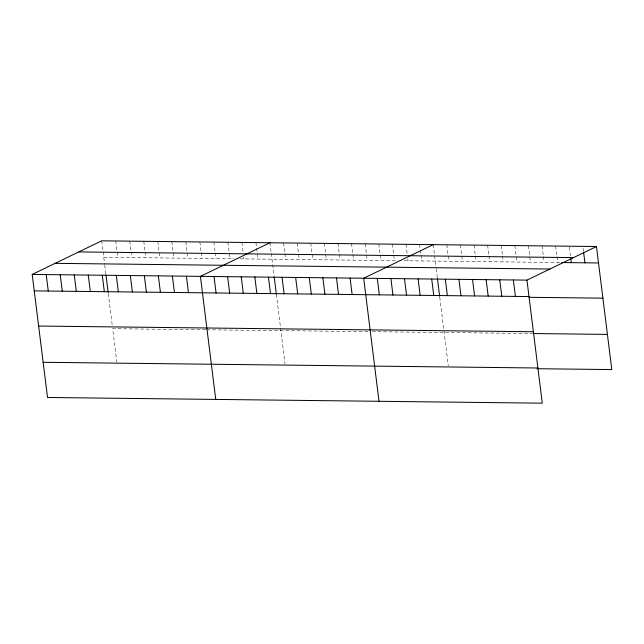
<?xml version="1.0" encoding="UTF-8"?>
<svg xmlns="http://www.w3.org/2000/svg" width="644" height="644" viewBox="0 0 644 644"><rect width="100%" height="100%" fill="white"/><g stroke="black" fill="none" stroke-linecap="round" stroke-linejoin="round"><path stroke-width="0.48" stroke-dasharray="3.22 2.42" d="M103.773 257.27L233.933 258.775M239.946 258.84L396.382 260.643M404.158 260.731L559.652 262.527M205.782 329.768L112.668 328.698L116.806 361.92M206.788 329.784L368.344 331.644M372.232 331.684L532.588 333.536M583.11 248.302L583.472 251.208M569.385 247.175L570.463 255.885M555.659 246.056L556.859 255.732M556.98 256.698L557.704 262.502M542.047 245.895L543.254 255.571M543.375 256.537L544.1 262.341M528.442 245.742L530.495 262.189M514.838 245.581L516.891 262.036M501.233 245.428L502.441 255.105M502.561 256.071L503.286 261.875M487.629 245.267L488.836 254.944M488.957 255.91L489.673 261.722M474.024 245.114L475.224 254.791M475.344 255.757L476.069 261.561M460.42 244.953L462.464 261.408M446.807 244.801L448.86 261.247M433.203 244.648L436.109 267.928M436.23 268.91L437.324 277.701M439.755 297.222L448.288 365.744M419.598 244.487L420.202 249.325M420.323 250.291L420.806 254.163M420.926 255.129L421.651 260.933M405.994 244.334L407.201 254.002M407.805 258.84L408.038 260.78M392.389 244.173L394.434 260.619M378.785 244.02L380.829 260.466M365.18 243.859L367.225 260.305M351.568 243.706L352.775 253.382M352.896 254.348L353.62 260.152M337.963 243.545L339.171 253.221M339.291 254.187L340.016 259.991M324.359 243.392L326.411 259.838M310.754 243.231L312.799 259.677M297.15 243.078L299.194 259.524M283.545 242.917L284.745 252.593M284.865 253.559L285.59 259.363M269.941 242.764L271.14 252.44M271.261 253.406L274.054 275.825M276.365 294.389L285.018 363.86M255.918 242.603L257.97 259.049M241.903 242.442L243.223 253.084M243.706 256.948L243.947 258.888M227.879 242.281L229.932 258.727M213.864 242.12L215.072 251.788M215.193 252.762L215.917 258.566M199.849 241.959L201.049 251.627M201.17 252.601L201.894 258.405M185.826 241.79L187.879 258.244M171.811 241.629L173.856 258.083M157.796 241.468L159.841 257.914M143.773 241.307L144.981 250.983M145.101 251.949L145.826 257.753M129.758 241.146L130.965 250.822M131.086 251.788L131.803 257.592M115.743 240.985L117.788 257.431M101.72 240.824L104.618 264.112M104.747 265.087L105.841 273.885M108.273 293.406L112.314 325.832"/><path stroke-width="0.97" d="M596.473 246.523L526.953 280.124L542.28 403.176L47.527 397.477L32.2 274.425L101.72 240.824L596.473 246.523L611.8 369.576L536.967 368.714M269.941 242.764L200.413 276.365L215.74 399.417M433.203 244.648L363.683 278.24L379.01 401.293M78.777 251.909L573.53 257.616M561.592 262.551L598.526 262.969M55.143 263.34L549.896 269.039M32.2 274.425L526.953 280.124M34.245 290.871L528.998 296.57M529.046 297.303L602.905 298.156M38.632 326.049L533.385 331.749M533.562 333.544L607.421 334.397M43.148 362.298L537.901 367.998M583.593 252.174L584.913 262.816M570.826 258.791L571.309 262.655M513.349 279.971L515.393 296.417M499.744 279.81L501.789 296.256M486.131 279.657L488.184 296.103M472.527 279.496L474.58 295.942M458.922 279.343L460.975 295.789M445.318 279.182L447.363 295.628M437.445 278.683L439.635 296.272M431.713 279.029L433.758 295.475M418.109 278.868L420.154 295.314M404.504 278.715L406.549 295.161M390.892 278.554L392.945 295M377.287 278.401L379.34 294.847M350.078 278.087L352.123 294.533M336.474 277.926L338.519 294.38M322.869 277.773L324.914 294.219M309.265 277.612L311.31 294.067M295.652 277.459L297.705 293.906M282.048 277.306L284.101 293.753M274.175 276.799L276.365 294.389M268.443 277.145L270.496 293.592M254.839 276.992L256.884 293.439M241.234 276.831L243.279 293.278M227.63 276.678L229.675 293.125M214.025 276.518L216.07 292.964M186.398 276.204L188.442 292.65M172.383 276.043L174.427 292.489M158.36 275.874L160.412 292.328M144.345 275.713L146.389 292.167M130.33 275.552L132.374 291.998M116.306 275.391L118.359 291.837M105.962 274.859L108.152 292.448M102.291 275.229L104.336 291.676M88.268 275.069L90.321 291.515M74.253 274.908L76.306 291.354M60.238 274.747L62.283 291.193M46.215 274.586L48.268 291.032"/></g></svg>
